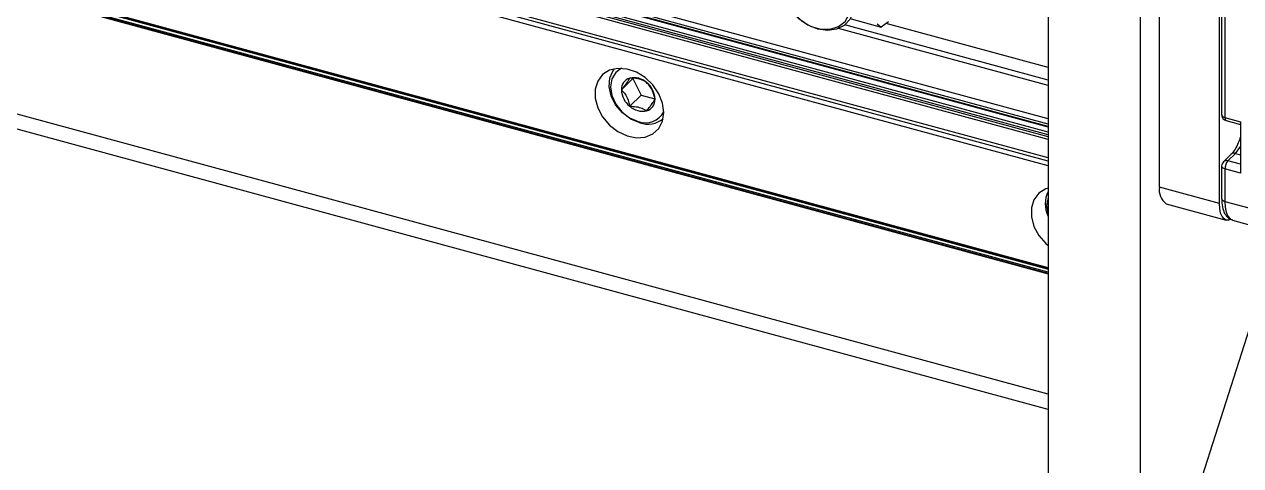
# Model space of a CAD drawing. Header units: millimetres. Extents: x 0 to 3353, y 0 to 2591.
# Drawn here: x 2475.3 to 2623.2, y 1877.1 to 1930.8 of the extents above; entities that cross this region are included whole.
import ezdxf

# ---------------------------------------------------------------- set-up
doc = ezdxf.new("R2010")
doc.units = ezdxf.units.MM
doc.header["$LTSCALE"] = 12

msp = doc.modelspace()

# ---------------------------------------------------------------- linework, layer by layer
at = {"color": 8, "linetype": 'Continuous', "lineweight": 25}
for p, q in [((2599.81, 1918.29), (1936.76, 2098.49)), ((2599.81, 1918.63), (1939.37, 2098.12)), ((2599.81, 1919.29), (1939.7, 2098.69)), ((2599.81, 1916.79), (1935.96, 2097.21)), ((2599.81, 1917.34), (1936.1, 2097.72)), ((2599.81, 1917.67), (1936.27, 2098.01)), ((2599.81, 1900.64), (1935.96, 2081.06)), ((2599.81, 1900.45), (1936.1, 2080.83)), ((2599.81, 1923.34), (2574.34, 1930.26)), ((2599.81, 1924), (2575.11, 1930.72)), ((2622.62, 1915.09), (2623.23, 1914.93)), ((2623.23, 1913.76), (2621.68, 1914.18))]:
    msp.add_line(p, q, dxfattribs=at)
at = {"color": 7, "linetype": 'Continuous', "lineweight": 25}
for p, q in [((2599.81, 1918.38), (1936.89, 2098.55)), ((2599.81, 1917.11), (1936.03, 2097.51)), ((2599.81, 1914.53), (1935.22, 2095.15)), ((2599.81, 1913.57), (1934.88, 2094.29)), ((2599.81, 1914.15), (1935.05, 2094.81)), ((2599.81, 1901.17), (1934.88, 2081.88)), ((2599.81, 1901.06), (1934.97, 2081.75)), ((1935.13, 2081.67), (2599.81, 1901.02)), ((2599.81, 1900.5), (1936.03, 2080.9)), ((1936.14, 2080.81), (2599.81, 1900.44)), ((2599.81, 1885.79), (2235.15, 1984.9)), ((2599.81, 1883.94), (2233.67, 1983.45)), ((2599.81, 1956.93), (2599.81, 1868.01)), ((2613.37, 1910.99), (2613.37, 1955.56)), ((2611.04, 1953.87), (2611.04, 1864.95)), ((2620.67, 1909.01), (2620.67, 1953.58)), ((2620.93, 1953.31), (2620.93, 1919.8)), ((2621.33, 1952.97), (2621.33, 1919.46)), ((2575.87, 1931.44), (2579.5, 1930.45)), ((2579.03, 1930.86), (2579.5, 1930.45)), ((2580.39, 1931.07), (2579.5, 1930.45)), ((2599.81, 1925.55), (2580.14, 1930.9)), ((2549.32, 1924.18), (2547.92, 1922.81)), ((2549.32, 1924.18), (2550.34, 1922.19)), ((2550.34, 1922.19), (2548.94, 1920.82)), ((2550.34, 1922.19), (2552, 1921.74)), ((2621.33, 1919.46), (2623.23, 1918.94)), ((2621.49, 1919.07), (2623.23, 1918.6)), ((2623.23, 1918.94), (2623.23, 1912.68)), ((2622.09, 1914.99), (2621.16, 1914.08)), ((2621.68, 1914.18), (2622.62, 1915.09)), ((2620.93, 1913.54), (2620.93, 1909.6)), ((2621.33, 1913.2), (2621.33, 1909.26)), ((2623.23, 1912.68), (2621.33, 1913.2)), ((2620.67, 1909.01), (2613.37, 1910.99)), ((2614.19, 1908.95), (2621.49, 1906.97)), ((2621.33, 1909.26), (2624.25, 1908.46)), ((2628.29, 1906.3), (2561.62, 1697.65)), ((2622.25, 1906.96), (2625.17, 1906.17))]:
    msp.add_line(p, q, dxfattribs=at)
at = {"color": 7, "linetype": 'Continuous', "lineweight": 25, "flags": 128}
for points in [[(2574.72, 1936.9), (2575.43, 1935.94), (2575.98, 1934.76), (2576.22, 1933.55), (2576.14, 1932.41), (2575.73, 1931.42), (2575.03, 1930.66), (2574.1, 1930.18), (2572.99, 1930.02), (2571.8, 1930.18), (2570.61, 1930.67), (2569.5, 1931.44), (2568.57, 1932.43), (2567.88, 1933.57), (2567.48, 1934.78), (2567.4, 1935.97), (2567.65, 1937.05), (2568.21, 1937.93), (2568.76, 1938.4)], [(2569.26, 1938.27), (2569.02, 1938.15), (2568.22, 1937.52), (2567.71, 1936.62), (2567.52, 1935.55), (2567.66, 1934.37), (2568.13, 1933.19), (2568.88, 1932.1), (2569.86, 1931.19), (2570.99, 1930.54), (2572.17, 1930.19), (2573.32, 1930.18), (2574.33, 1930.51), (2575.12, 1931.14), (2575.63, 1932.04), (2575.83, 1933.11), (2575.68, 1934.29), (2575.22, 1935.47), (2574.46, 1936.56), (2574.09, 1936.95)], [(2553.09, 1920.07), (2552.93, 1921.21), (2552.48, 1922.35), (2551.76, 1923.41), (2550.82, 1924.3), (2549.74, 1924.96), (2548.6, 1925.35), (2547.48, 1925.43), (2546.47, 1925.2), (2545.63, 1924.67), (2545.04, 1923.88), (2544.73, 1922.9), (2544.73, 1921.79), (2545.04, 1920.64), (2545.63, 1919.53), (2546.47, 1918.54), (2547.48, 1917.76), (2548.6, 1917.23), (2549.74, 1916.99), (2550.82, 1917.07), (2551.76, 1917.46), (2552.48, 1918.12), (2552.93, 1919.01), (2553.09, 1920.07)], [(2550.16, 1918.81), (2549.05, 1919.27), (2548.04, 1920.02), (2547.22, 1920.98), (2546.66, 1922.07), (2546.41, 1923.2), (2546.5, 1924.26), (2546.91, 1925.16), (2547.08, 1925.38)], [(2547.94, 1925.44), (2547.23, 1924.93), (2546.74, 1924.15), (2546.58, 1923.18), (2546.74, 1922.12), (2547.23, 1921.08), (2547.97, 1920.15), (2548.92, 1919.42), (2549.96, 1918.98)], [(2599.81, 1910.87), (2599.53, 1910.77), (2598.7, 1910.24), (2598.1, 1909.46), (2597.79, 1908.47), (2597.79, 1907.37), (2598.1, 1906.21), (2598.7, 1905.11), (2599.53, 1904.12), (2599.81, 1903.87)], [(2599.81, 1909.72), (2599.64, 1908.76), (2599.81, 1907.71)], [(2621.98, 1907.02), (2621.82, 1906.97), (2621.5, 1906.97), (2621.22, 1907.12), (2620.98, 1907.41), (2620.81, 1907.83), (2620.71, 1908.37), (2620.67, 1909.01)]]:
    msp.add_lwpolyline(points, dxfattribs=at)
at = {"color": 8, "linetype": 'Continuous', "lineweight": 25, "flags": 128}
for points in [[(2620.93, 1919.8), (2620.94, 1919.76), (2620.97, 1919.68), (2621.02, 1919.61), (2621.11, 1919.55), (2621.21, 1919.5), (2621.33, 1919.46)], [(2621.33, 1919.46), (2621.34, 1919.34), (2621.36, 1919.24), (2621.39, 1919.16), (2621.44, 1919.1), (2621.49, 1919.07)], [(2622.62, 1915.09), (2623.13, 1915.79), (2623.23, 1915.97)], [(2621.33, 1913.2), (2621.21, 1913.24), (2621.11, 1913.29), (2621.02, 1913.36), (2620.97, 1913.43), (2620.94, 1913.5), (2620.93, 1913.54)], [(2620.93, 1909.6), (2620.94, 1909.56), (2620.97, 1909.48), (2621.02, 1909.41), (2621.11, 1909.35), (2621.21, 1909.3), (2621.33, 1909.26)], [(2621.33, 1909.26), (2621.37, 1908.54), (2621.49, 1907.94), (2621.69, 1907.46), (2621.95, 1907.13), (2622.25, 1906.96)]]:
    msp.add_lwpolyline(points, dxfattribs=at)
at = {"color": 7, "linetype": 'Continuous', "lineweight": 25}
for centre, radius, start, end in [((2549.34, 1922.88), 1.43, 106.4011, 182.7899), ((2549.43, 1922), 2.3, 47.4605, 102.1305), ((2549.31, 1921.58), 2.7, 2.6127, 51.6756), ((2550.61, 1922.94), 2.7, 182.6127, 231.6756), ((2550.5, 1922.52), 2.3, 227.4605, 282.1305), ((2550.58, 1921.63), 1.43, 286.4011, 2.7899), ((2550.85, 1921.37), 2.55, 249.6404, 331.6199), ((2551.12, 1921.72), 3.07, 251.7031, 307.9246), ((2621.68, 1919.8), 0.75, 180, 254.7955), ((2621.68, 1913.54), 0.75, 134.305, 180), ((2622.87, 1913.21), 1.53, 140.5129, 180.3434), ((2603.07, 1908.96), 3.59, 155.082, 204.4057), ((2615.38, 1910.61), 2.04, 169.3516, 234.3744)]:
    msp.add_arc(centre, radius, start, end, dxfattribs=at)
at = {"color": 8, "linetype": 'Continuous', "lineweight": 25}
for centre, start, end in [((2622.45, 1914.59), 71.1059, 132.1325), ((2621.51, 1913.68), 71.1228, 131.7873)]:
    msp.add_arc(centre, 0.529, start, end, dxfattribs=at)
at = {"color": 7, "linetype": 'Continuous', "lineweight": 25}
for points, knots in [([(2548.94, 1924.25), (2548.9, 1924.18), (2548.83, 1924.05), (2548.62, 1923.74), (2548.31, 1923.3), (2548.04, 1922.96), (2547.92, 1922.81)], [0, 0, 0, 0, 0.216453, 0.440306, 0.751896, 1, 1, 1, 1]), ([(2550.98, 1923.7), (2550.9, 1923.75), (2550.65, 1923.92), (2550.11, 1924.14), (2549.46, 1924.24), (2549.07, 1924.25), (2548.94, 1924.25)], [0, 0, 0, 0, 0.180942, 0.506293, 0.843975, 1, 1, 1, 1]), ([(2552, 1921.7), (2551.97, 1921.87), (2551.89, 1922.22), (2551.69, 1922.79), (2551.37, 1923.31), (2551.1, 1923.58), (2550.98, 1923.7)], [0, 0, 0, 0, 0.216453, 0.440306, 0.751896, 1, 1, 1, 1]), ([(2547.92, 1922.81), (2548.02, 1922.71), (2548.23, 1922.5), (2548.56, 1922.04), (2548.8, 1921.45), (2548.9, 1921.02), (2548.94, 1920.82)], [0, 0, 0, 0, 0.216453, 0.440306, 0.751896, 1, 1, 1, 1]), ([(2548.94, 1920.82), (2549.07, 1920.82), (2549.46, 1920.81), (2550.11, 1920.72), (2550.65, 1920.49), (2550.9, 1920.33), (2550.98, 1920.27)], [0, 0, 0, 0, 0.156025, 0.493707, 0.819058, 1, 1, 1, 1]), ([(2550.98, 1920.27), (2551.09, 1920.4), (2551.3, 1920.67), (2551.62, 1921.09), (2551.87, 1921.46), (2551.96, 1921.63), (2552, 1921.7)], [0, 0, 0, 0, 0.216453, 0.440306, 0.751896, 1, 1, 1, 1]), ([(2623.23, 1917.21), (2623.2, 1917.08), (2623.08, 1916.63), (2622.77, 1915.95), (2622.4, 1915.32), (2622.18, 1915.08), (2622.09, 1914.99)], [0, 0, 0, 0, 0.131647, 0.45901, 0.780084, 1, 1, 1, 1]), ([(2620.93, 1909.6), (2620.94, 1909.42), (2620.95, 1908.88), (2621.1, 1908.15), (2621.44, 1907.5), (2621.85, 1907.08), (2622.16, 1907.02), (2622.26, 1907)], [0, 0, 0, 0, 0.146265, 0.435898, 0.684311, 0.898746, 1, 1, 1, 1])]:
    msp.add_open_spline(points, degree=3, knots=knots, dxfattribs=at)

doc.saveas('drawing.dxf')
